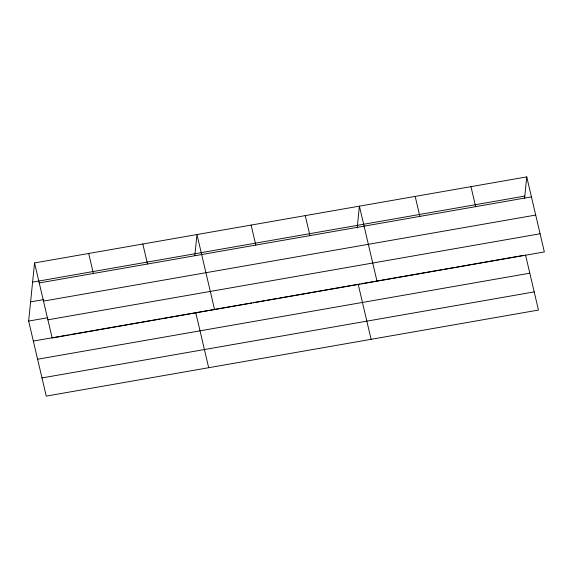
<?xml version="1.0" encoding="UTF-8"?>
<svg xmlns="http://www.w3.org/2000/svg" width="573" height="573" viewBox="0 0 573 573"><rect width="100%" height="100%" fill="white"/><g stroke="black" fill="none" stroke-linecap="round" stroke-linejoin="round"><path stroke-width="0.86" d="M525.541 255.021L538.455 310.065L46.248 396.101L28.65 321.066L34.545 262.935L526.752 176.899L544.35 251.934L52.15 337.977L34.545 262.935M194.856 255.443L196.976 234.543L214.574 309.585M357.194 227.911L359.4 206.151L376.998 281.193M524.546 198.659L526.752 176.899M32.604 282.124L524.804 196.081M39.236 282.94L531.443 196.897M30.598 301.885L43.698 299.593M43.498 301.104L535.698 215.061M28.65 321.066L47.86 317.707M47.888 319.813L540.088 233.77M33.341 341.064L68.273 334.961M70.021 334.653L140.75 322.291M141.624 322.133L159.967 318.932M161.708 318.624L173.06 316.64M174.808 316.332L249.04 303.361M249.914 303.21L251.654 302.902M253.402 302.594L264.755 300.61M266.502 300.309L277.855 298.325M279.603 298.017L357.323 284.43M359.937 283.972L358.197 284.28L371.103 339.316M361.685 283.671L373.016 281.687M374.756 281.386L441.869 269.654M443.617 269.346L454.941 267.369M456.688 267.061L523.801 255.329M37.603 359.228L529.803 273.185M41.987 377.936L534.194 291.901M470.97 186.648L475.662 206.652M415.181 196.403L419.873 216.401M305.259 215.613L309.95 235.618M251.117 225.082L255.809 245.079M195.765 312.672L208.679 367.708M142.835 244.012L147.526 264.01M88.686 253.474L93.378 273.471"/></g></svg>
